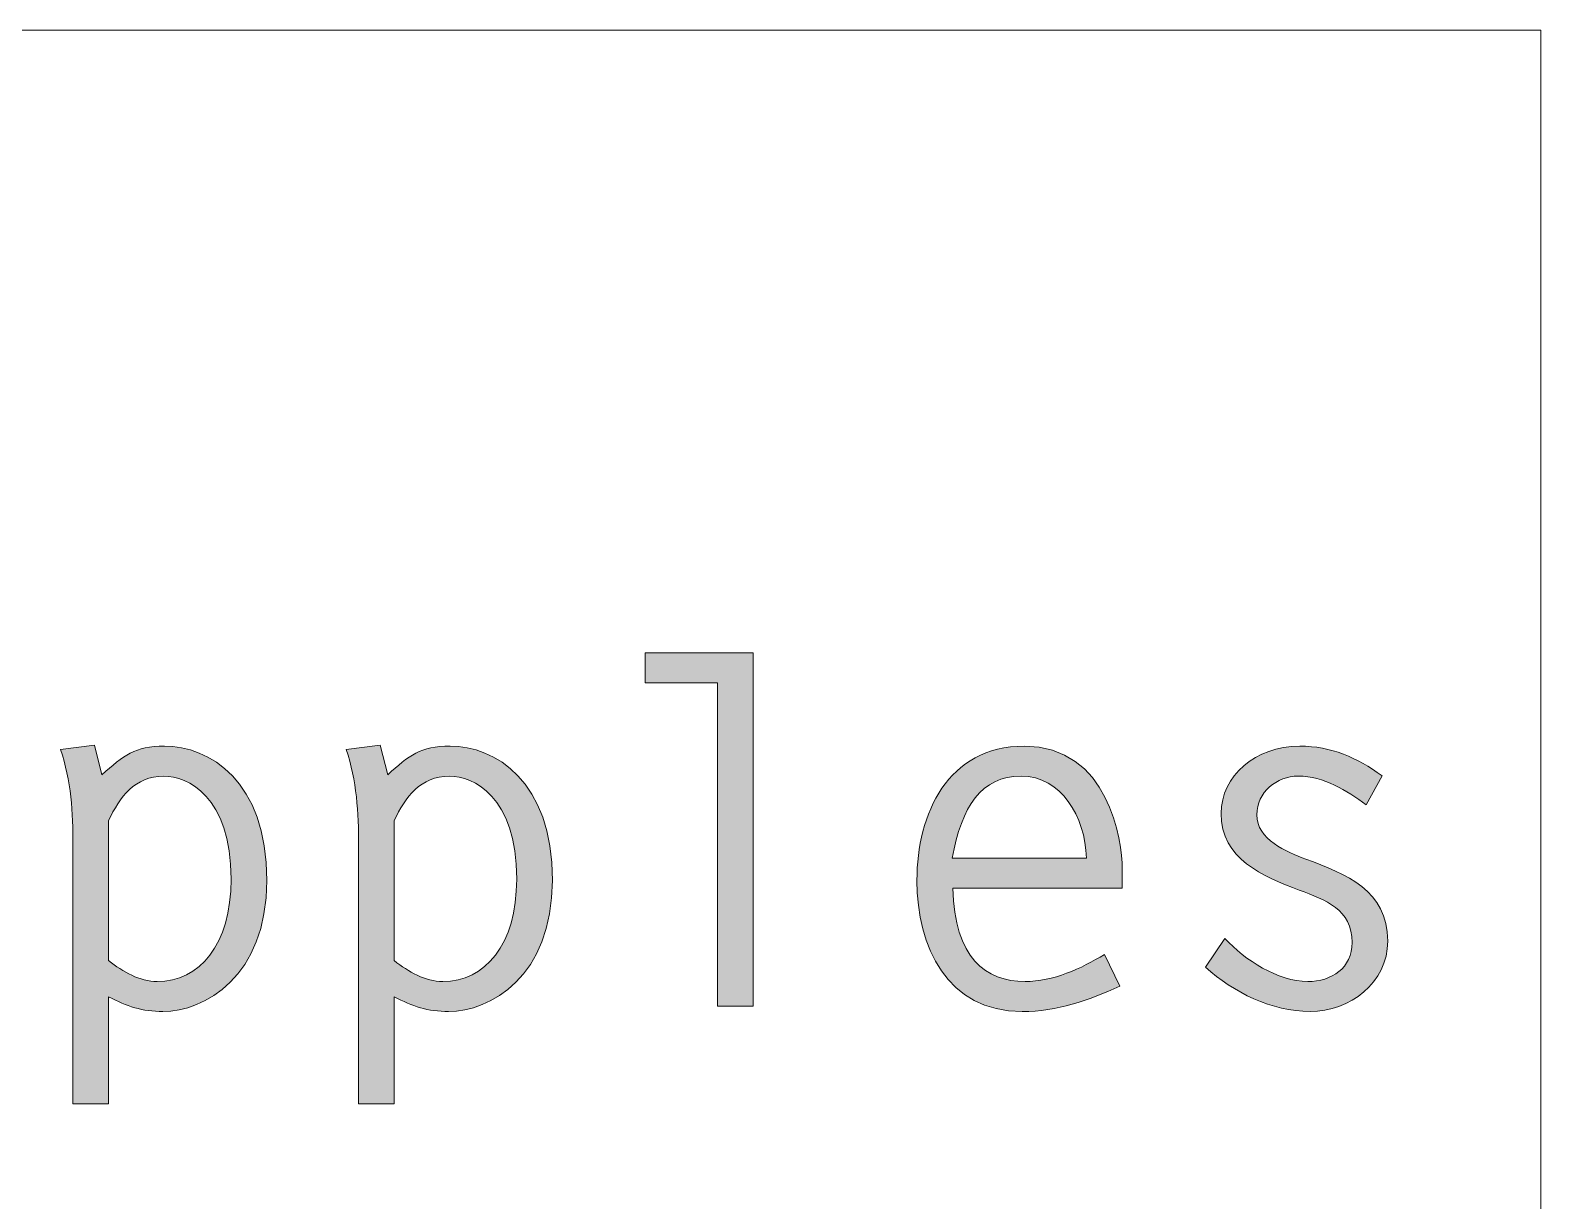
# Model space of a CAD drawing. Header units: inches. Extents: x 85 to 125, y -208 to -80.
# Drawn here: x 104.96 to 125.11, y -95.43 to -79.83 of the extents above; entities that cross this region are included whole.
import ezdxf

# ---------------------------------------------------------------- set-up
doc = ezdxf.new("R2010")
doc.units = ezdxf.units.IN
doc.header["$MEASUREMENT"] = 0
doc.layers.add('cut rectangle', color=7, linetype='Continuous')
doc.layers.add('drawing', color=7, linetype='Continuous')

# ---------------------------------------------------------------- blocks, each defined once
blk = doc.blocks.new('block 17')
at = {"layer": 'drawing', "true_color": 0x1c1c1b}
h = blk.add_hatch(color=250, dxfattribs=at)
h.dxf.hatch_style = 2
h.paths.add_polyline_path([(114.125, -88.526), (113.16, -88.526), (113.16, -88.126), (114.601, -88.126), (114.601, -92.839), (114.125, -92.839)])
h = blk.add_hatch(color=250, dxfattribs=at)
h.dxf.hatch_style = 2
edge = h.paths.add_edge_path()
edge.add_spline(control_points=[(105.914, -89.752), (106.2, -89.498), (106.353, -89.371), (106.746, -89.371), (107.343, -89.371), (108.112, -89.828), (108.112, -91.162), (108.112, -92.452), (107.274, -92.909), (106.727, -92.909), (106.448, -92.909), (106.245, -92.839), (106.003, -92.712), (106.003, -92.712), (106.003, -94.141), (106.003, -94.141), (106.003, -94.141), (105.527, -94.141), (105.527, -94.141), (105.527, -94.141), (105.527, -90.692), (105.527, -90.692), (105.527, -90.26), (105.502, -89.828), (105.362, -89.416), (105.362, -89.416), (105.813, -89.359), (105.813, -89.359), (105.813, -89.359), (105.914, -89.752), (105.914, -89.752)], knot_values=[0, 0, 0, 0, 1, 1, 1, 2, 2, 2, 3, 3, 3, 4, 4, 4, 5, 5, 5, 6, 6, 6, 7, 7, 7, 8, 8, 8, 9, 9, 9, 10, 10, 10, 10], degree=3, periodic=1)
edge = h.paths.add_edge_path()
edge.add_spline(control_points=[(106.003, -92.23), (106.194, -92.382), (106.416, -92.509), (106.651, -92.509), (107.21, -92.509), (107.636, -92.026), (107.636, -91.143), (107.636, -90.032), (107.051, -89.771), (106.74, -89.771), (106.353, -89.771), (106.149, -90.051), (106.003, -90.362), (106.003, -90.362), (106.003, -92.23), (106.003, -92.23)], knot_values=[0, 0, 0, 0, 1, 1, 1, 2, 2, 2, 3, 3, 3, 4, 4, 4, 5, 5, 5, 5], degree=3, periodic=1)
h = blk.add_hatch(color=250, dxfattribs=at)
h.dxf.hatch_style = 2
edge = h.paths.add_edge_path()
edge.add_spline(control_points=[(109.725, -89.752), (110.01, -89.498), (110.163, -89.371), (110.557, -89.371), (111.154, -89.371), (111.922, -89.828), (111.922, -91.162), (111.922, -92.452), (111.084, -92.909), (110.538, -92.909), (110.258, -92.909), (110.055, -92.839), (109.813, -92.712), (109.813, -92.712), (109.813, -94.141), (109.813, -94.141), (109.813, -94.141), (109.337, -94.141), (109.337, -94.141), (109.337, -94.141), (109.337, -90.692), (109.337, -90.692), (109.337, -90.26), (109.312, -89.828), (109.172, -89.416), (109.172, -89.416), (109.623, -89.359), (109.623, -89.359), (109.623, -89.359), (109.725, -89.752), (109.725, -89.752)], knot_values=[0, 0, 0, 0, 1, 1, 1, 2, 2, 2, 3, 3, 3, 4, 4, 4, 5, 5, 5, 6, 6, 6, 7, 7, 7, 8, 8, 8, 9, 9, 9, 10, 10, 10, 10], degree=3, periodic=1)
edge = h.paths.add_edge_path()
edge.add_spline(control_points=[(109.813, -92.23), (110.004, -92.382), (110.226, -92.509), (110.461, -92.509), (111.02, -92.509), (111.446, -92.026), (111.446, -91.143), (111.446, -90.032), (110.861, -89.771), (110.55, -89.771), (110.163, -89.771), (109.96, -90.051), (109.813, -90.362), (109.813, -90.362), (109.813, -92.23), (109.813, -92.23)], knot_values=[0, 0, 0, 0, 1, 1, 1, 2, 2, 2, 3, 3, 3, 4, 4, 4, 5, 5, 5, 5], degree=3, periodic=1)
h = blk.add_hatch(color=250, dxfattribs=at)
h.dxf.hatch_style = 2
edge = h.paths.add_edge_path()
edge.add_spline(control_points=[(117.262, -91.264), (117.287, -92.198), (117.706, -92.509), (118.227, -92.509), (118.602, -92.509), (118.977, -92.338), (119.288, -92.147), (119.288, -92.147), (119.491, -92.572), (119.491, -92.572), (119.066, -92.763), (118.659, -92.909), (118.189, -92.909), (117.186, -92.909), (116.785, -92.045), (116.785, -91.162), (116.785, -90.273), (117.198, -89.371), (118.215, -89.371), (119.345, -89.371), (119.523, -90.635), (119.523, -91.004), (119.523, -91.004), (119.523, -91.264), (119.523, -91.264), (119.523, -91.264), (117.262, -91.264), (117.262, -91.264)], knot_values=[0, 0, 0, 0, 1, 1, 1, 2, 2, 2, 3, 3, 3, 4, 4, 4, 5, 5, 5, 6, 6, 6, 7, 7, 7, 8, 8, 8, 9, 9, 9, 9], degree=3, periodic=1)
edge = h.paths.add_edge_path()
edge.add_spline(control_points=[(119.047, -90.864), (119.028, -90.305), (118.71, -89.771), (118.176, -89.771), (117.643, -89.771), (117.382, -90.178), (117.255, -90.864), (117.255, -90.864), (119.047, -90.864), (119.047, -90.864)], knot_values=[0, 0, 0, 0, 1, 1, 1, 2, 2, 2, 3, 3, 3, 3], degree=3, periodic=1)
h = blk.add_hatch(color=250, dxfattribs=at)
h.dxf.hatch_style = 2
edge = h.paths.add_edge_path()
edge.add_spline(control_points=[(122.78, -90.152), (122.513, -89.962), (122.215, -89.771), (121.872, -89.771), (121.586, -89.771), (121.319, -89.981), (121.319, -90.286), (121.319, -90.616), (121.713, -90.781), (121.974, -90.877), (122.507, -91.074), (123.066, -91.296), (123.066, -91.969), (123.066, -92.528), (122.558, -92.909), (122.031, -92.909), (121.516, -92.909), (121.008, -92.655), (120.633, -92.318), (120.633, -92.318), (120.894, -91.937), (120.894, -91.937), (121.161, -92.223), (121.599, -92.509), (121.999, -92.509), (122.317, -92.509), (122.59, -92.331), (122.59, -91.988), (122.59, -91.543), (122.234, -91.423), (121.885, -91.29), (121.402, -91.105), (120.843, -90.877), (120.843, -90.267), (120.843, -89.771), (121.3, -89.371), (121.891, -89.371), (122.317, -89.371), (122.653, -89.524), (122.99, -89.765), (122.99, -89.765), (122.78, -90.152), (122.78, -90.152)], knot_values=[0, 0, 0, 0, 1, 1, 1, 2, 2, 2, 3, 3, 3, 4, 4, 4, 5, 5, 5, 6, 6, 6, 7, 7, 7, 8, 8, 8, 9, 9, 9, 10, 10, 10, 11, 11, 11, 12, 12, 12, 13, 13, 13, 14, 14, 14, 14], degree=3, periodic=1)
at = {"layer": 'drawing', "lineweight": 0}
blk.add_lwpolyline([(114.125, -88.526), (113.16, -88.526), (113.16, -88.126), (114.601, -88.126), (114.601, -92.839), (114.125, -92.839), (114.125, -88.526)], dxfattribs=at)
for points, knots in [([(105.914, -89.752), (106.2, -89.498), (106.353, -89.371), (106.746, -89.371), (107.343, -89.371), (108.112, -89.828), (108.112, -91.162), (108.112, -92.452), (107.274, -92.909), (106.727, -92.909), (106.448, -92.909), (106.245, -92.839), (106.003, -92.712), (106.003, -92.712), (106.003, -94.141), (106.003, -94.141), (106.003, -94.141), (105.527, -94.141), (105.527, -94.141), (105.527, -94.141), (105.527, -90.692), (105.527, -90.692), (105.527, -90.26), (105.502, -89.828), (105.362, -89.416), (105.362, -89.416), (105.813, -89.359), (105.813, -89.359), (105.813, -89.359), (105.914, -89.752), (105.914, -89.752)], [0, 0, 0, 0, 1, 1, 1, 2, 2, 2, 3, 3, 3, 4, 4, 4, 5, 5, 5, 6, 6, 6, 7, 7, 7, 8, 8, 8, 9, 9, 9, 10, 10, 10, 10]), ([(109.725, -89.752), (110.01, -89.498), (110.163, -89.371), (110.557, -89.371), (111.154, -89.371), (111.922, -89.828), (111.922, -91.162), (111.922, -92.452), (111.084, -92.909), (110.538, -92.909), (110.258, -92.909), (110.055, -92.839), (109.813, -92.712), (109.813, -92.712), (109.813, -94.141), (109.813, -94.141), (109.813, -94.141), (109.337, -94.141), (109.337, -94.141), (109.337, -94.141), (109.337, -90.692), (109.337, -90.692), (109.337, -90.26), (109.312, -89.828), (109.172, -89.416), (109.172, -89.416), (109.623, -89.359), (109.623, -89.359), (109.623, -89.359), (109.725, -89.752), (109.725, -89.752)], [0, 0, 0, 0, 1, 1, 1, 2, 2, 2, 3, 3, 3, 4, 4, 4, 5, 5, 5, 6, 6, 6, 7, 7, 7, 8, 8, 8, 9, 9, 9, 10, 10, 10, 10]), ([(117.262, -91.264), (117.287, -92.198), (117.706, -92.509), (118.227, -92.509), (118.602, -92.509), (118.977, -92.338), (119.288, -92.147), (119.288, -92.147), (119.491, -92.572), (119.491, -92.572), (119.066, -92.763), (118.659, -92.909), (118.189, -92.909), (117.186, -92.909), (116.785, -92.045), (116.785, -91.162), (116.785, -90.273), (117.198, -89.371), (118.215, -89.371), (119.345, -89.371), (119.523, -90.635), (119.523, -91.004), (119.523, -91.004), (119.523, -91.264), (119.523, -91.264), (119.523, -91.264), (117.262, -91.264), (117.262, -91.264)], [0, 0, 0, 0, 1, 1, 1, 2, 2, 2, 3, 3, 3, 4, 4, 4, 5, 5, 5, 6, 6, 6, 7, 7, 7, 8, 8, 8, 9, 9, 9, 9]), ([(122.78, -90.152), (122.513, -89.962), (122.215, -89.771), (121.872, -89.771), (121.586, -89.771), (121.319, -89.981), (121.319, -90.286), (121.319, -90.616), (121.713, -90.781), (121.974, -90.877), (122.507, -91.074), (123.066, -91.296), (123.066, -91.969), (123.066, -92.528), (122.558, -92.909), (122.031, -92.909), (121.516, -92.909), (121.008, -92.655), (120.633, -92.318), (120.633, -92.318), (120.894, -91.937), (120.894, -91.937), (121.161, -92.223), (121.599, -92.509), (121.999, -92.509), (122.317, -92.509), (122.59, -92.331), (122.59, -91.988), (122.59, -91.543), (122.234, -91.423), (121.885, -91.29), (121.402, -91.105), (120.843, -90.877), (120.843, -90.267), (120.843, -89.771), (121.3, -89.371), (121.891, -89.371), (122.317, -89.371), (122.653, -89.524), (122.99, -89.765), (122.99, -89.765), (122.78, -90.152), (122.78, -90.152)], [0, 0, 0, 0, 1, 1, 1, 2, 2, 2, 3, 3, 3, 4, 4, 4, 5, 5, 5, 6, 6, 6, 7, 7, 7, 8, 8, 8, 9, 9, 9, 10, 10, 10, 11, 11, 11, 12, 12, 12, 13, 13, 13, 14, 14, 14, 14]), ([(106.003, -92.23), (106.194, -92.382), (106.416, -92.509), (106.651, -92.509), (107.21, -92.509), (107.636, -92.026), (107.636, -91.143), (107.636, -90.032), (107.051, -89.771), (106.74, -89.771), (106.353, -89.771), (106.149, -90.051), (106.003, -90.362), (106.003, -90.362), (106.003, -92.23), (106.003, -92.23)], [0, 0, 0, 0, 1, 1, 1, 2, 2, 2, 3, 3, 3, 4, 4, 4, 5, 5, 5, 5]), ([(109.813, -92.23), (110.004, -92.382), (110.226, -92.509), (110.461, -92.509), (111.02, -92.509), (111.446, -92.026), (111.446, -91.143), (111.446, -90.032), (110.861, -89.771), (110.55, -89.771), (110.163, -89.771), (109.96, -90.051), (109.813, -90.362), (109.813, -90.362), (109.813, -92.23), (109.813, -92.23)], [0, 0, 0, 0, 1, 1, 1, 2, 2, 2, 3, 3, 3, 4, 4, 4, 5, 5, 5, 5]), ([(119.047, -90.864), (119.028, -90.305), (118.71, -89.771), (118.176, -89.771), (117.643, -89.771), (117.382, -90.178), (117.255, -90.864), (117.255, -90.864), (119.047, -90.864), (119.047, -90.864)], [0, 0, 0, 0, 1, 1, 1, 2, 2, 2, 3, 3, 3, 3])]:
    blk.add_open_spline(points, degree=3, knots=knots, dxfattribs=at)

msp = doc.modelspace()

# ---------------------------------------------------------------- linework, layer by layer
at = {"layer": 'cut rectangle', "color": 12, "lineweight": 9, "true_color": 0xe30513}
msp.add_lwpolyline([(125.107, -208.329), (84.806, -208.329), (84.806, -79.826), (125.107, -79.826), (125.107, -208.329)], dxfattribs=at)

# ---------------------------------------------------------------- block references
at = {"layer": 'drawing'}
msp.add_blockref('block 17', (0, 0), dxfattribs=at)

doc.saveas('drawing.dxf')
